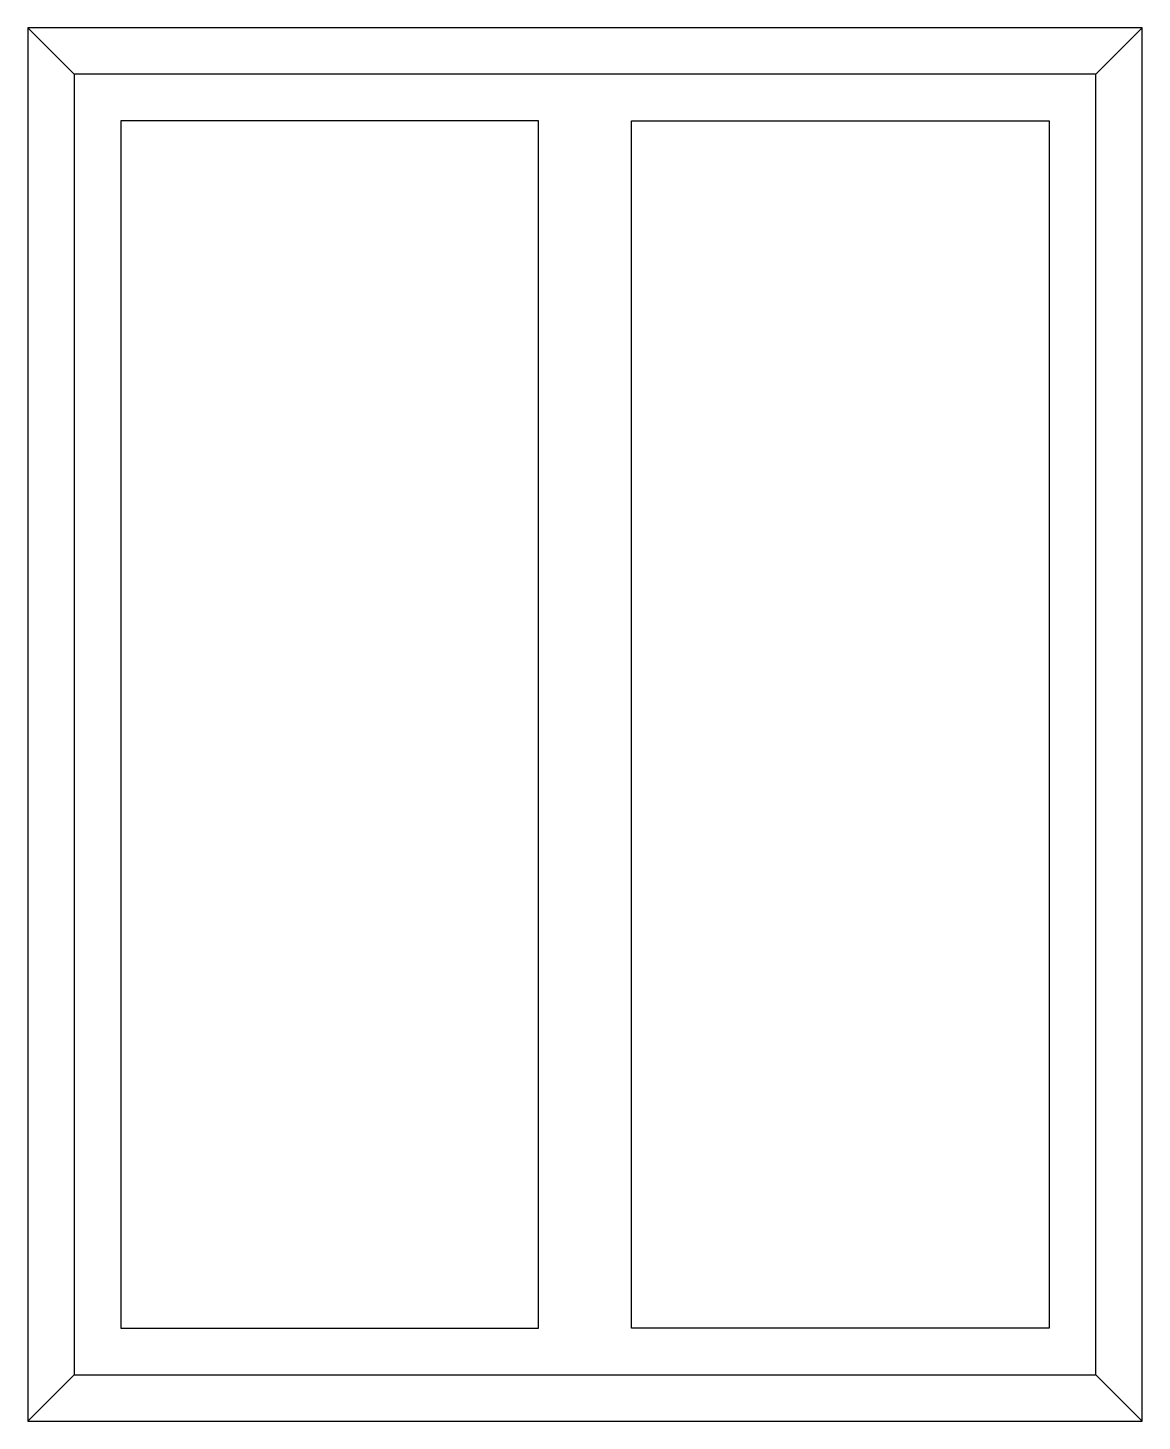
# Model space of a CAD drawing. Header units: millimetres. Extents: x 0 to 1200, y 0 to 1500.
import ezdxf

# ---------------------------------------------------------------- set-up
doc = ezdxf.new("R2010")
doc.units = ezdxf.units.MM

msp = doc.modelspace()

# ---------------------------------------------------------------- linework, layer by layer
for p, q in [((0, 1500), (0, 0)), ((1200, 1500), (0, 1500)), ((0, 1500), (50, 1450)), ((1150, 1450), (1200, 1500)), ((1200, 0), (1200, 1500)), ((50, 1450), (50, 50)), ((1150, 1450), (50, 1450)), ((1150, 50), (1150, 1450)), ((100, 1400), (100, 100)), ((550, 1400), (100, 1400)), ((550, 100), (550, 1400)), ((650, 100), (650, 1400)), ((650, 1400), (1100, 1400)), ((1100, 1400), (1100, 100)), ((100, 100), (550, 100)), ((1100, 100), (650, 100)), ((50, 50), (0, 0)), ((50, 50), (1150, 50)), ((1150, 50), (1200, 0)), ((0, 0), (1200, 0))]:
    msp.add_line(p, q)

doc.saveas('drawing.dxf')
